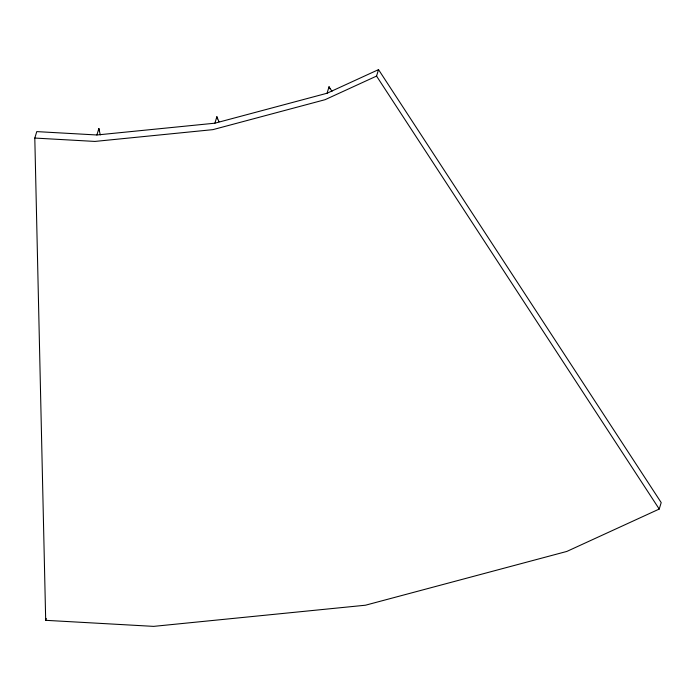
<?xml version="1.0" encoding="UTF-8"?>
<svg xmlns="http://www.w3.org/2000/svg" width="696" height="696" viewBox="0 0 696 696"><rect width="100%" height="100%" fill="white"/><g stroke="black" fill="none" stroke-linecap="round" stroke-linejoin="round"><path stroke-width="1.04" d="M34.8 138.06L36.775 131.605L96.892 134.981L214.89 123.192L327.059 93.238L378.528 69.626L661.2 502.599L659.225 509.054L566.831 551.432L365.461 605.216L153.625 626.374L45.692 620.319L34.8 138.06L94.917 141.427L212.915 129.639L325.093 99.685L376.553 76.082L378.528 69.626M96.892 134.981L98.867 128.525L100.267 134.894M45.692 620.319L46.258 618.474M214.89 123.192L216.865 116.745L218.988 121.739M327.059 93.238L329.034 86.782L332.001 91.333M376.553 76.082L659.225 509.054M329.034 86.782L329.887 88.784M216.865 116.745L217.326 118.859M98.867 128.525L98.91 130.7"/></g></svg>
